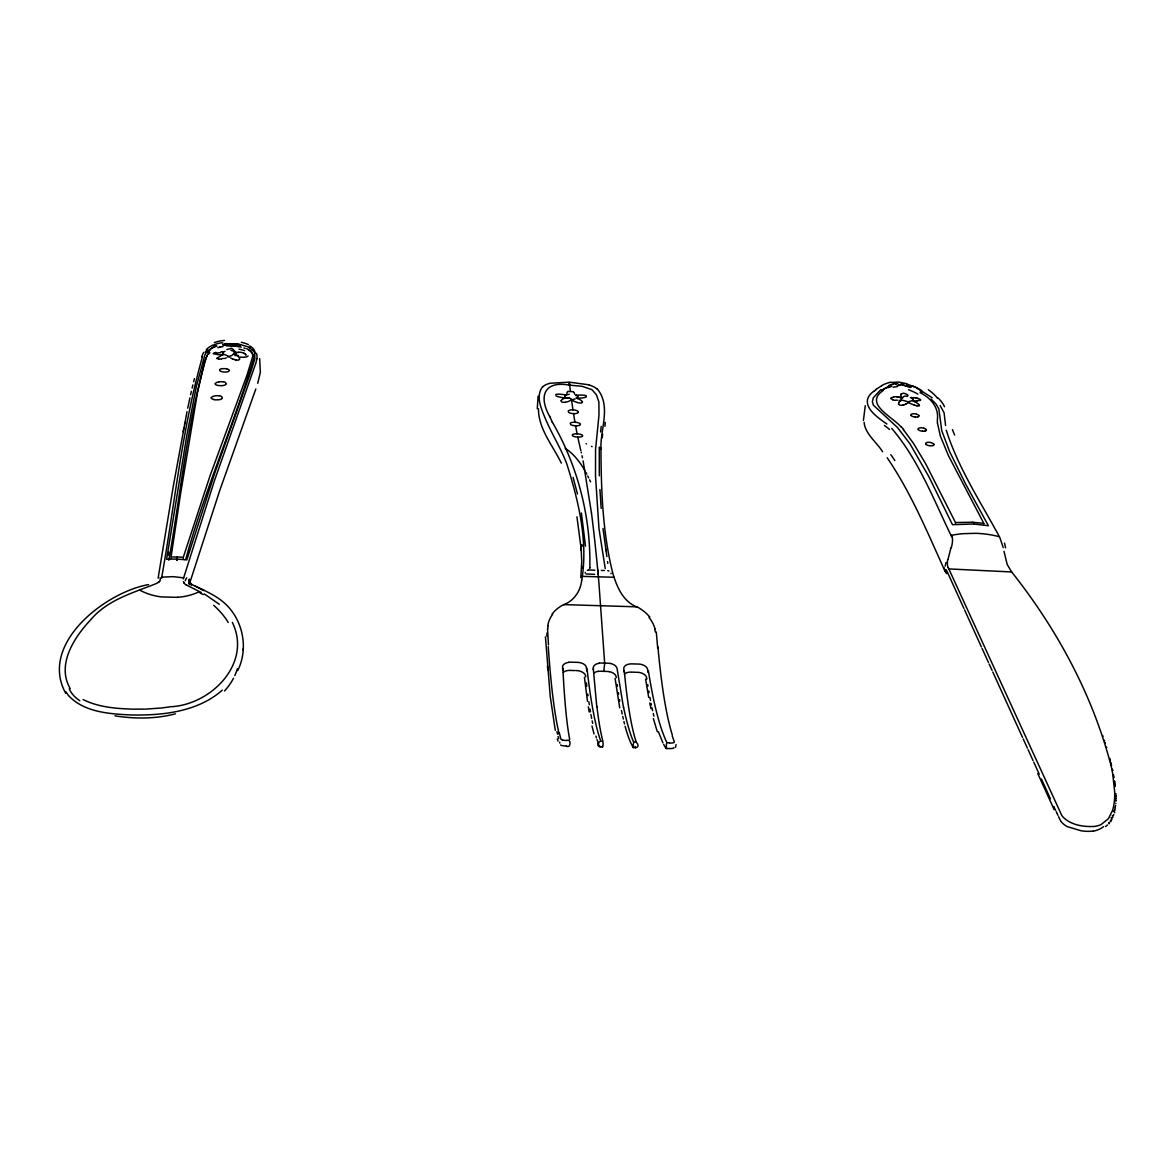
<?xml version="1.0" encoding="UTF-8"?>
<svg xmlns="http://www.w3.org/2000/svg" width="1175" height="1175" viewBox="0 0 1175 1175"><rect width="100%" height="100%" fill="white"/><g stroke="black" fill="none" stroke-linecap="round" stroke-linejoin="round"><path stroke-width="1.5" d="M1112.637 770.095L1112.299 769.228M1105.161 742.644L1105.161 742.615A2.467 1.645 -15.3 0 1 1105.264 743.011M583.167 568.289L583.182 566.394M168.921 559.168L176.602 559.08L176.764 560.519M546.845 636.057L546.977 632.972M1115.281 786.457L1115.178 785.869A2.115 0.911 -22.5 0 0 1114.913 785.546M253.8 358.419C233.282 425.791 204.538 490.915 185.826 559.036M589.806 567.672L589.806 568.318C591.054 517.22 577.865 466.108 552.206 421.913M1115.207 807.357L1115.192 807.137A2.321 0.852 -32.3 0 0 1115.06 806.917M237.673 670.646C247.323 651.538 244.312 627.274 231.313 610.471C220.944 596.518 204.142 590.643 189.175 583.197L191.76 584.562L189.542 583.079L189.572 581.801L189.219 584.518M676.036 744.597L675.508 747.359M243.254 650.216L243.284 648.615M1114.708 781.845L1114.473 780.993M569.346 383.682L569.39 385.121L582.212 386.34L591.994 389.703L596.415 394.771L598.883 401.997L598.986 415.098L595.549 449.54L595.505 476.066L599 528.779L605.257 568.582M252.948 355.702L246.985 375.163L209.884 476.242L183.3 557.288L177.175 556.979L177.146 559.976M1115.016 784.151L1114.855 783.431A2.1 0.925 -21.8 0 0 1114.62 783.182M222.354 353.954L222.369 354.865L220.9 354.835M235.646 355.379L235.705 354.6M577.733 398.237L577.748 398.134A12.778 5.067 4.4 0 0 586.193 397.032M189.307 583.299L189.278 579.113L189.498 582.301L189.351 580.861L191.363 584.43L189.542 583.079M599.279 447.058L599.294 475.846M597.297 388.969C611.734 406.256 599.72 430.168 600.968 450.187C601.174 491.502 602.746 533.494 612.895 573.708C617.183 587.515 623.337 602.334 638.216 607.475A50.334 35.588 7.4 0 1 643.43 610.971A44.797 31.607 7.5 0 1 646.896 613.893L649.893 617.066M1115.839 800.513L1115.839 800.572A2.732 1.439 -34.4 0 1 1115.868 801.174M946.095 570.286L946.433 573.077M901.093 398.017L901.269 399.471M863.419 420.4L865.27 405.698M1114.297 811.954L1114.297 811.881A2.409 0.778 -35 0 0 1114.179 811.617M597.825 571.579L598.016 570.33M604.905 426.275L605.257 422.383M538.458 408.768C538.4 429.095 552.852 445.531 561.312 463.112M580.803 577.63L581.742 561.665L581.082 546.492L581.361 550.517L576.94 516.794M600.954 449.291L601.115 447.69M569.42 382.462L569.434 385.106M602.613 434.295L602.217 437.746M600.572 431.974L601.203 426.437M1115.868 796.018L1115.765 795.225M1113.063 815.479L1112.167 815.891M538.091 396.21L537.269 408.753M1115.883 798.383L1115.795 797.605A2.232 0.911 -27.9 0 1 1115.78 797.605M168.833 560.255C180.862 492.751 187.016 423.587 206.242 357.582M161.533 578.276C174.781 504.442 181.905 428.978 202.497 356.642M158.126 578.115L173.371 485.818L187.016 411.676M633.296 747.564C631.974 733.934 644.502 749.253 633.296 747.564A356.583 45.957 -87.8 0 1 625.115 726.282M168.157 555.276L168.671 552.118M256.943 358.845L255.856 363.075M184.548 424.278L184.886 422.53M581.801 579.951C588.22 541.014 578.497 500.785 566.747 463.758C560.813 448.072 551.707 433.839 545.244 418.359C541.352 408.68 535.257 396.181 542.6 386.795M183.124 431.754L183.843 427.994M582.565 576.382L614.099 577.263M947.975 559.594L950.913 547.888M1115.78 793.801L1115.795 793.683A2.57 1.528 -29 0 1 1115.883 794.124M187.736 408.166L189.895 397.914M216.685 358.346L219.093 359.271M945.155 566.218L945.993 562.443M190.6 394.741L191.378 391.319M239.421 359.374L238.731 359.991A2.321 0.808 8.9 0 1 237.218 360.108L236.322 359.961M192.127 388.073L192.876 384.886M581.742 580.2C580.494 591.51 573.547 601.424 562.59 605.169A50.349 35.617 7 0 0 557.787 608.371A44.826 31.666 6.8 0 0 554.659 611.103L552.059 614.128M602.599 746.992C606.094 733.685 590.261 747.124 602.599 746.992A357.053 30.873 -87.5 0 1 602.246 746.463M193.64 381.743L194.433 378.585M183.3 578.952L214.217 481.339L255.68 363.633M189.454 583.813L219.71 490.577L255.827 388.969M257.736 383.314L260.351 372.299L259.66 358.566M222.618 352.5L224.998 351.325M864.11 422.339C865.064 433.913 876.668 442.197 882.645 451.758M206.756 356.568L207.314 355.599M206.536 352.206L205.287 354.145A85.129 25.086 -19.6 0 0 204.876 354.982L196.357 386.443L186.84 435.352L166.615 559.3L168.598 559.183M1114.341 810.882L1113.342 811.102M1108.965 823.322L1109.229 822.955A2.982 0.764 -35.4 0 1 1109.068 823.763M208.739 351.707L204.597 361.65L197.415 392.905L180.421 494.748L171.08 556.891L177.19 557.112M205.243 352.03L207.593 349.709M234.119 351.927L235.235 351.78L235.793 353.088M1107.496 824.982L1105.469 826.554M1112.138 817.785L1110.962 817.815M1111.051 819.988L1110.419 820.414M1109.743 822.148L1108.98 822.588M873.745 391.275C857.251 403.377 876.418 416.919 886.949 424.013M222.31 690.136C197.738 711.8 162.972 715.546 131.497 714.988C109.877 713.915 85.07 712.549 69.017 696.129M901.357 393.801L903.766 393.184L906.865 394.33A12.205 4.436 10.5 0 1 908.04 395.417M226.819 349.592L231.681 348.255L234.53 350.811M899.962 401.351L900.153 401.204A15.437 6.595 7.9 0 1 900.682 400.763A13.938 6.051 8.6 0 1 901.269 400.455L899.081 400.337M876.153 389.263L881.749 385.708M880.853 389.615L873.289 397.796L872.379 401.718L873.348 405.155L897.406 427.436L909.92 443.783L928.896 476.742L952.484 524.696L973.62 523.977M572.504 399.544L572.416 399.603A2.497 1.836 -40.7 0 0 571.975 400.073M883.409 390.32C863.258 403.759 892.633 416.67 901.166 427.113M906.865 403.539L906.85 403.554A16.009 5.655 2.4 0 1 906.072 403.936M158.39 582.051L160.02 580.891A17.86 8.857 36 0 0 160.05 577.718M245.854 355.291L246.118 355.041A2.438 0.881 13.3 0 0 245.531 354.16M568.068 391.466L572.798 391.657A7.608 3.07 4.3 0 1 573.62 392.259M154.953 584.078C132.011 593.243 107.042 600.087 90.446 620.062C73.981 637.54 56.327 664.918 70.221 688.609M908.921 401.644L912.402 400.528M555.731 394.55L557.17 394.198A12.91 5.126 4.1 0 1 566.556 395.27M888.05 387.691L891.928 386.237M214.056 346.067L215.833 345.421M888.418 385.65L890.577 384.945M214.643 352.764L216.053 352.338M903.795 404.905L903.737 404.92A6.727 2.306 1.2 0 1 903.032 405.111M148.564 584.607C105.559 592.082 38.334 643.959 65.785 693.382M219.71 347.139L220.474 346.933M175.383 713.827C155.673 718.997 134.919 718.997 114.9 715.839M223.074 353.998L228.097 355.981M903.002 405.096L901.842 405.258A2.321 0.911 1.6 0 1 899.595 405.052L898.713 404.171A7.873 3.158 0.9 0 1 898.581 403.671M890.929 382.492L898.625 382.066L906.689 383.711M893.485 384.269L893.059 384.357A27.994 16.421 14.9 0 0 890.488 384.857M170.287 706.762C210.986 705.073 252.331 663.361 232.356 622.398M232.547 354.468L233.59 354.365M169.317 706.924L162.37 707.893M902.047 400.132L907.511 401.6M222.824 344.378L230.094 343.908M219.373 359.242L220.166 359.139A7.197 1.777 -7.3 0 0 221.37 358.86M161.739 577.145L173.092 576.646L183.623 577.836M910.434 397.723L911.286 397.649M161.342 708.011L145.524 709.113M565.263 402.335L562.84 402.305A2.086 0.808 3.9 0 1 561.753 401.938L561.209 401.218A7.593 2.923 3.2 0 1 561.312 400.616M224.219 345.318L240.097 346.037M224.542 343.629L238.319 343.937L250.246 347.536M895.277 384.034L896.158 383.961M222.163 385.62L222.325 385.606A5.361 1.998 2.8 0 0 225.967 384.21M177.484 597.355L161.651 596.929A60.263 59 -7.8 0 1 139.663 590.085M917.528 400.939L914.194 400.954A13.028 3.231 9.4 0 1 913.151 400.969L913.063 400.895M144.437 709.142L132.599 709.142M235.602 352.368L236.704 352.353M221.047 351.751L222.707 351.78M230.183 343.908L240.434 344.892M230.476 345.92L231.622 345.935M569.42 385.15C544.642 380.524 537.944 395.813 549.827 416.684M912.813 397.62L913.724 397.649M601.306 570.433L604.405 570.507M669.618 743.041L670.337 743.055A4.788 1.278 3.5 0 0 673.202 742.791A5.214 1.425 3.8 0 0 674.318 741.851L672.232 735.917M669.236 748.548L670.426 748.578A5.053 0.999 2.9 0 0 673.892 747.682M176.602 559.08L184.46 559.667M566.732 740.485C571.403 738.018 570.933 749.121 566.409 746.022M669.368 743.041C663.067 739.927 669.691 755.54 663.684 744.407M666.166 748.548L668.986 748.548M218.991 354.806L213.277 353.719A2.423 0.749 -13.9 0 1 214.335 352.911M576.147 670.587L576.308 670.587A10.076 6.242 5.4 0 1 578.908 670.866A8.695 5.243 6.7 0 1 585.664 676.124L585.738 676.756M606.403 671.424L607.181 671.454A8.974 5.581 6.1 0 1 609.34 671.703M636.938 672.276L637.114 672.276A10.061 6.228 6.9 0 1 639.699 672.526A8.71 5.376 6.9 0 1 646.661 677.799L646.837 679.077M566.482 740.485L565.762 740.456A4.803 1.292 2.7 0 1 562.634 740.044M566.174 746.022L564.955 745.978A5.067 0.999 2.3 0 1 560.622 744.965M571.27 670.455L575.104 670.558M601.717 671.292L605.712 671.41M635.895 672.247L631.225 672.115A10.061 6.213 6.6 0 0 628.684 672.247A8.68 5.258 4.9 0 0 624.424 674.039M563.633 604.596L637.114 606.843M570.933 670.44L570.404 670.426A10.076 6.272 5.2 0 0 567.833 670.528A8.724 5.405 5.1 0 0 563.354 672.306M601.203 671.278L600.425 671.263A8.974 5.581 5.9 0 0 598.295 671.395M131.527 709.127C115.091 708.496 98.068 707.071 83.131 699.566M237.144 352.368L238.907 352.471M594.682 574.34L585.987 573.973M594.873 570.227L588.866 569.948M948.812 568.92L1011.66 571.961C1057.265 629.389 1093.176 695.923 1111.403 767.158A579.084 316.119 5.1 0 1 1112.754 774.134L1114.649 791.7A255.386 134.875 11.3 0 1 1114.282 802.202L1113.518 806.784A148.711 77.491 13.3 0 1 1112.652 810.163L1108.436 818.696L1100.96 824.659A26.452 13.703 15.5 0 1 1094.16 826.466C1083.321 826.95 1071.057 825.129 1063.125 817.139A19.755 10.267 15.5 0 1 1061.657 815.2L948.298 567.731M972.694 522.229L955.495 522.537L925.724 463.831L913.372 443.21L903.325 429.565M238.437 355.584L238.569 355.584A16.567 2.365 5.3 0 1 237.394 355.584M972.885 522.243L983.842 523.389L948.504 455.782L940.397 436.189L937.459 423.117M973.796 523.991L988.41 525.754L965.644 484.056L949.65 451.655L941.763 430.711L938.854 408.973L936.049 404.112L931.07 399.045M913.9 397.664L913.974 397.664A12.69 5.875 18 0 1 915.281 397.826L915.531 397.826M898.199 397.032L899.639 397.165M233.678 346.023L238.657 346.625M897.392 400.22L896.172 400.087M184.783 559.697L186.796 559.946L214.878 472.761L250.716 372.064L254.858 358.874L254.711 353.22M917.513 405.874L918.923 405.904A2.644 0.911 14.7 0 0 919.364 405.683M238.995 346.684L241.257 347.168M213.968 399.662L214.085 399.691A5.596 1.807 0.1 0 0 218.124 399.779L218.418 399.794A5.39 2.086 2.6 0 0 221.649 398.854A5.332 2.13 4.1 0 0 221.987 398.472M917.146 405.816L916.397 405.654M236.058 359.917L235.294 359.741M230.873 350.267L232.224 350.723M223.206 381.89L223.147 381.875A5.493 2.291 -0.9 0 0 219.211 381.831M588.998 384.798L569.302 382.169L550.003 383.256A20.9 8.519 2.8 0 0 542.777 386.839M917.793 398.296L920.348 399.456A2.556 0.837 17.9 0 1 920.598 400.087L920.187 400.469A7.138 2.247 15.1 0 1 919.731 400.602M906.601 385.503L909.2 386.355M914.135 404.978L913.812 404.876A14.041 4.068 13.2 0 1 912.152 404.215A16.156 4.759 13 0 1 910.992 403.759L908.98 402.717M243.945 347.962L245.252 348.432M243.915 353.469L245.193 353.998M910.243 386.737L911.271 387.133M232.342 358.742L232.283 358.713A11.677 3.319 8.5 0 0 233.942 359.388M201.204 592.45L186.517 585.047M914.928 386.854L932.245 397.767M195.358 586.266L203.907 590.54L201.557 589.351M915.017 401.791L916.206 402.452A15.789 5.919 12.4 0 1 916.882 402.981A12.778 4.48 14.4 0 1 918.468 404.244M204.318 593.918L219.314 604.303M920.407 391.583L921.802 392.391M920.04 392.67C930.556 397.679 939.192 407.549 937.342 419.901M566.467 394.873L566.585 394.947A2.218 1.043 -80.4 0 1 566.717 395.211M248.586 350.135L249.482 350.767M1110.096 759.931L1110.478 760.798M250.804 351.868L251.92 353.088M902.165 397.591L902.077 397.488A16.92 6.433 5.7 0 1 901.783 397.209M891.737 428.42C918.233 459.425 933.126 498.391 950.692 534.742M184.137 582.859L183.329 581.698M1011.66 571.961L1007.181 564.47L1003.993 551.339M68.576 695.615L65.815 691.752M940.162 405.566L944.083 412.792L945.581 425.438M191.481 585.223L189.748 582.932L190.849 584.474M252.067 353.264L252.434 353.793A20.651 7.123 24.7 0 1 253.33 355.482L253.756 357.45A59.675 20.842 23 0 1 253.829 358.434M887.154 457.707C911.271 493.089 927.677 532.995 945.302 571.814M1060.658 820.884L1060.878 821.207A18.829 10.046 13.5 0 0 1061.363 821.854A18.873 10.076 13.5 0 0 1067.179 826.612L1081.206 830.798A27.803 14.776 13.5 0 0 1093.117 831.078M1060.452 820.561L1058.558 816.669M999.749 537.313L1003.244 547.623M598.06 570.345L597.869 574.428M599.412 745.582L600.028 746.845M662.891 742.864L658.367 731.717M1057.97 815.377L1057.089 813.453M1056.795 812.806L1056.207 811.528M1054.46 807.68L1053.887 806.417M1055.047 808.958L1055.62 810.236M963.897 608.415L947.961 573.341A19.916 1.013 69.8 0 0 946.022 569.963M964.543 609.84L981.404 646.926M982.094 648.468L988.469 662.48M989.188 664.066L992.082 670.411M992.802 672.027L1022.514 737.401M1023.205 738.913L1027.391 748.123M1028.096 749.665L1033.06 760.607M1033.78 762.178L1039.229 774.163M1041.432 779.01L1050.435 798.824M1037.775 773.547L1054.195 809.722M549.562 416.082L552.485 422.515M951.53 536.725L950.781 534.948M635.014 746.463L635.572 747.726M598.795 744.23L597.018 739.604M1110.962 762.619L1111.051 762.986A2.673 1.645 -26.5 0 1 1111.109 763.618M559.887 743.085L559.579 742.174M657.31 731.746L653.359 718.586M595.872 736.064L596.445 737.885M557.347 738.987L557.993 741.102M594.021 733.905L591.994 726.003M573.077 477.373L577.498 493.999M653.902 716.163L653.256 713.475M919.438 405.463L919.217 404.861A7.858 2.717 14.9 0 0 918.909 404.479M580.817 450.539L577.762 437.085M559.344 733.082L560.872 739.016A5.229 1.439 2.5 0 0 562.575 740.059M581.17 452.037L581.361 452.874M652.624 710.699L651.993 707.864M582.007 455.738L582.462 457.809M946.242 430.182C958.301 468.135 980.582 501.916 999.426 536.755A97.643 81.075 -21.5 0 0 987.793 534.361L984.797 533.979A92.12 76.566 -21.6 0 0 975.705 533.318L963.353 533.67A100.198 83.161 -21.4 0 0 950.972 535.374M649.79 703.032L650.979 708.643M592.156 720.921L592.655 723.33M623.514 707.57L617.051 668.487A8.533 5.258 6.1 0 0 610.119 663.39M583.108 460.894L591.451 512.873M622.177 714.003L621.487 710.581M651.082 703.472L651.391 704.956M582.668 435.705A5.214 1.63 3.6 0 0 577.101 433.825L575.574 425.776A5.214 1.748 3.5 0 1 570.477 424.454M582.301 401.938L581.977 402.731A2.086 0.808 4.2 0 1 580.979 403.025L578.541 402.849A7.828 2.996 4.1 0 1 577.087 402.496M555.276 730.292L550.223 696.29L545.45 636.879M650.495 700.447L649.907 697.377M591.657 718.424L590.937 714.532M648.688 697.348L645.604 679.15M619.71 707.82L615.098 678.489M648.776 691.047L649.055 692.648M607.519 561.562L607.842 563.427M574.957 422.236L573.547 413.629A5.126 1.865 3.6 0 1 568.524 412.219M619.768 701.152L619.519 699.624M590.467 711.83L589.997 709.068M588.337 706.821L589.204 712.021M647.689 684.526L647.968 686.171M1115.853 800.307L1115.795 800.043A2.306 0.925 -30.6 0 0 1115.677 799.852M648.101 672.643L647.778 670.587M606.887 556.627L602.995 528.486M647.719 670.176L647.484 668.928A8.592 5.273 6.8 0 0 640.566 664.242A10.986 6.771 6.8 0 0 637.996 664.051L632.223 663.89A10.972 6.742 6.6 0 0 629.712 663.992A8.342 5.008 5.2 0 0 623.778 668.678L624.116 671.982M618.403 692.618L618.637 694.19M578.379 411.955A5.126 1.865 4.2 0 0 572.959 409.855L571.549 400.043M589.321 704.78L588.881 701.827M946.227 571.579L946.36 572.475M581.375 512.976L585.502 546.169M617.448 686.156L617.213 684.511M587.5 701.372L584.43 677.285M587.823 694.146L588.029 695.717M605.654 548.916L605.889 550.678M656.282 631.959L657.706 648.101M616.288 677.711L616.199 676.962A8.71 5.39 6.1 0 0 609.37 671.615M570.36 390.893L569.434 383.285M586.442 667.635L586.81 670.94M596.797 706.865L593.228 667.826A8.548 5.141 4.2 0 1 599.279 663.243M586.81 686.141L586.428 682.851M1111.609 765.439L1111.242 764.558A2.012 0.896 -16.7 0 0 1111.065 764.396M581.977 544.671L582.139 546.404M603.774 671.087L604.684 663.596L599.177 586.663A158.713 13.836 -88.5 0 0 598.56 578.981L598.354 576.763A921.127 61.776 -89.6 0 0 591.451 512.873M547.447 665.843L547.814 670.249M601.189 508.393L599.926 489.52M593.287 668.751L593.36 669.897M548.461 644.957L547.535 628.757M937.444 423.029L937.356 420.679M562.59 668.002L562.649 666.137A8.651 5.214 3.7 0 1 568.715 662.362M562.707 670.279L562.619 668.413M564.837 397.62L564.837 397.855A12.763 5.067 3.8 0 1 555.922 395.843M1104.427 740.323L1104.427 740.397A2.467 1.645 -14.9 0 1 1104.529 740.764M1114.708 781.669L1114.708 781.727A2.673 1.572 -30.2 0 1 1114.723 782.359M564.837 397.194L564.837 397.517A3.922 0.793 81.5 0 1 564.955 396.753M633.501 741.88A449.687 59.308 -87.5 0 1 623.558 707.174M635.998 741.484A449.364 47.823 -87.1 0 1 624.278 670.793M624.512 723.947A356.583 45.957 -87.8 0 1 623.925 721.538M623.337 719.041A356.583 45.957 -87.8 0 1 622.765 716.471M610.104 663.449A9.136 5.64 6.1 0 0 608.062 663.214L601.321 663.023A9.136 5.625 5.9 0 0 599.25 663.155M666.592 741.954A448.718 66.902 -87.4 0 1 648.394 670.793M588.881 384.886A20.886 8.445 5.5 0 1 597.062 388.998M586.046 443.783A775.955 60.601 77.7 0 1 586.501 443.812M591.598 446.294A775.955 60.601 77.7 0 1 592.068 446.691M672.32 735.021A448.409 56.738 -86.9 0 1 657.927 646.837M654.666 628.845A68.062 45.634 19.5 0 1 655.342 631.886M648.938 617.404A44.767 31.079 11.7 0 1 655.033 628.919M558.698 738.693A355.012 32.489 -88 0 1 558.096 736.475M557.523 734.125A355.012 32.489 -88 0 1 556.95 731.628M602.848 740.999A450.333 39.759 -87.2 0 1 596.856 706.293M600.44 740.221A450.084 50.951 -87.7 0 1 587.059 668.942M569.699 739.413A450.73 31.666 -87.4 0 1 562.884 668.413M568.685 662.274A11.001 6.8 5.1 0 1 571.212 662.201L577.013 662.347A10.986 6.8 5.3 0 1 579.583 662.568A8.357 5.141 5.4 0 1 586.487 667.635M593.874 673.143A8.71 5.39 5.9 0 1 598.251 671.307M565.19 448.292A790.437 167.981 -76.3 0 1 584.886 470.617M585.855 472.35A790.437 167.981 -76.3 0 1 586.81 474.127M587.75 475.978A790.437 167.981 -76.3 0 1 588.69 477.887M589.615 479.855A790.437 167.981 -76.3 0 1 590.526 481.882M559.256 734.302A450.745 42.212 -87.7 0 1 548.255 646.676M547.77 628.757A67.988 47.69 -6 0 1 548.079 625.702M547.814 625.702A44.782 31.607 2.4 0 1 552.632 614.349M572.372 434.765A5.243 1.645 3.6 0 1 577.101 433.825M582.492 436.175A5.199 1.601 3.9 0 1 581.463 436.733A5.258 1.601 3.7 0 1 576.293 436.968A5.258 1.601 3.7 0 1 572.357 435.587M580.259 424.821A5.214 1.748 4 0 1 575.588 425.791M570.169 423.353A5.214 1.748 4 0 1 575.647 422.295A5.214 1.748 4 0 1 580.465 424.248M578.159 412.616A5.126 1.865 4.2 0 1 573.547 413.629M568.127 411.309A5.126 1.895 4 0 1 572.959 409.84M573.664 392.244A13.982 5.611 4.6 0 1 574.648 394.227M577.542 398.604A12.998 5.067 4.3 0 1 582.477 401.923M577.189 402.438A14.144 5.434 4.1 0 1 572.049 400.029M586.398 396.004A2.071 0.823 4.4 0 0 586.046 395.74L584.504 395.27A12.837 5.097 4.1 0 0 575.735 395.52M567.099 394.286A12.69 5.141 4 0 1 567.863 391.422M561.151 400.602A15.422 6.007 3.8 0 1 565.028 398.075A2.776 1.645 58.9 0 1 565.498 397.84A4.186 2.277 44.9 0 1 566.042 397.914M570.947 399.985A12.896 4.935 3.9 0 1 565.19 402.276M575.838 395.064A5.038 2.703 -75 0 1 576.352 395.226M576.382 395.182A5.904 3.07 -64 0 1 576.793 395.446A6.257 3.246 -57.3 0 1 577.351 396.019M577.527 396.034A5.743 2.923 -59.3 0 1 577.792 396.548M577.821 396.798A3.922 1.557 -73.1 0 1 577.924 397.502M577.468 398.531A2.776 1.337 -64.8 0 0 577.263 398.296A4.157 2.027 -53 0 0 576.925 398.046M576.205 397.679A5.596 2.482 -41.9 0 1 577.131 397.87M572.577 399.926A5.537 1.851 -30.2 0 1 575.163 398.854M569.258 398.031A4.098 3.393 36.9 0 1 571.623 399.338M567.231 397.591A6.213 2.908 33.7 0 1 569.185 398.207M566.232 398.119A5.64 2.365 32.6 0 1 567.452 398.384M565.146 396.577A5.743 1.968 71.8 0 1 565.204 395.99M565.087 395.564A6.257 2.512 64.3 0 1 565.41 395.035M565.439 394.932A5.904 2.365 65 0 1 565.865 394.829A5.038 2.012 72.1 0 1 566.232 394.947M568.48 394.506A3.643 3.158 -46.4 0 1 569.273 394.212M610.971 573.18A2.203 1.498 54.8 0 1 611.044 573.708M607.754 570.58A4.348 2.952 54.9 0 1 608.944 571.079M585.135 572.886A2.203 1.234 -55.9 0 1 585.282 572.372M587.309 570.433A4.348 2.394 -55.3 0 1 588.381 569.992M951.97 536.153A21.385 8.945 -62.6 0 1 951.295 547.726M948.166 567.731A20.122 8.783 -62.9 0 1 947.652 559.814M884.378 425.394A215.789 102.695 -19.4 0 1 889.548 429.507M874.024 391.407A64.963 38.026 9.5 0 1 876.447 389.41M881.617 385.606A40.67 25.571 16.5 0 1 890.694 382.198M906.542 384.019A43.637 28.288 9.8 0 1 914.664 387.133M938.164 398.061A41.301 15.745 23.7 0 1 944.48 406.756M954.673 435.088A219.108 53.477 36.2 0 1 952.47 429.609M1004.507 543.129A42.462 8.812 82.3 0 1 1005.55 547.829M946.154 570.903A104.707 89.08 -26.2 0 1 944.744 570.521M890.797 454.622A223.177 63.993 29.2 0 1 894.821 460.585M946.639 573.65A21.341 0.778 69.9 0 1 943.98 567.701M983.783 524.138A2.056 1.807 62.6 0 1 983.725 523.653M955.51 522.816A2.056 1.028 -72.8 0 1 955.393 523.301M881.749 390.159A48.175 27.936 13.3 0 1 889.225 386.516M893.103 383.843A20.078 11.251 13.2 0 1 894.939 383.549M895.996 383.74A11.574 5.537 9.3 0 1 897.979 383.667M898.42 385.062A12.205 5.434 8.3 0 1 900.3 385.238M900.843 384.049A19.711 11.06 9.9 0 1 903.413 384.548M903.443 385.15A28.773 15.936 9.9 0 1 906.351 385.914M909.171 386.384A40.596 25.674 8.4 0 1 910.214 386.766M912.373 385.841A52.493 33.458 8.2 0 1 921.758 390.643M928.368 389.762A48.043 25.6 13.3 0 1 937.606 398.34M908.51 389.733A49.908 27.774 10.7 0 1 917.881 394.051M907.408 386.531A38.437 23.897 7.4 0 1 910.302 387.544M900.476 384.768A21.179 12.308 8.5 0 1 907.35 386.457M898.655 384.857A7.961 4.083 8.8 0 1 900.138 384.945M897.098 385.694A10.648 4.436 7.8 0 1 898.978 385.65M893.191 387.265A22.604 11.118 10.4 0 1 897.303 386.634M882.91 390.027A50.275 29.258 16.2 0 1 887.463 387.251M901.46 427.01A298.45 139.105 -12.7 0 1 903.604 429.462M1102.973 735.888A2.467 1.63 -14.3 0 1 1103.017 736.284M1106.674 747.153A2.482 1.645 -16 0 1 1106.703 747.55M1109.934 758.462A2.658 1.645 -25.7 0 1 1109.934 758.991M1109.905 759.77A1.998 0.881 -15.6 0 1 1110.14 759.917M1112.71 770.066A2.673 1.63 -27.8 0 1 1112.681 770.609M1113.65 774.854A2.57 1.601 -25.6 0 1 1113.606 775.294M1114.003 777.644A2.673 1.601 -29.2 0 0 1114.062 777.101L1113.753 776.322A2.071 0.911 -19.8 0 0 1113.518 776.102M1115.104 784.18A2.673 1.557 -30.7 0 1 1115.031 784.724M1116 795.96A2.732 1.498 -33.3 0 1 1115.898 796.591M1116 798.324A2.732 1.469 -33.9 0 1 1115.898 798.956M1115.839 803.186A2.585 1.439 -31.1 0 1 1115.809 803.494M1115.618 805.345A2.791 1.395 -35.3 0 1 1115.486 806.035M1115.31 807.695A2.791 1.351 -35.7 0 1 1115.148 808.385M1114.899 810.03A2.776 1.292 -36.1 0 1 1114.708 810.721M1114.678 809.267A2.394 0.823 -34.7 0 1 1114.693 809.546M1114.458 812.043A3.04 1.513 -33 0 1 1114.708 812.762M1113.724 814.569A2.835 1.19 -36.6 0 1 1113.489 815.303M1112.945 816.757A2.893 1.116 -36.6 0 1 1112.696 817.536M1111.947 818.975A2.879 1.013 -36.5 0 1 1111.638 819.739M1110.757 820.958A2.967 1.102 -33.7 0 1 1110.904 821.56M1103.516 826.627A32.268 17.155 13.4 0 1 1093.249 831.195M902.606 397.958A3.231 2.35 -59.1 0 1 903.193 397.356M903.81 396.416A5.625 5.302 43.9 0 1 907.541 396.416M911.11 397.4A6.183 4.098 -47.6 0 1 912.461 398.898M913.063 399.162A4.641 2.688 -51.3 0 1 913.357 399.764M901.357 393.801A7.358 2.82 7.1 0 0 901.093 394.11A9.943 3.789 6.7 0 0 900.931 394.477M900.873 394.683A13.997 5.332 6.2 0 0 900.887 395.402A16.156 6.169 5.5 0 0 901.71 397.121M901.137 397.532A14.232 6.771 3.4 0 1 902.077 397.708M913.974 401.351A15.334 6.183 10.7 0 1 914.943 401.821M913.239 401.101A16.288 6.771 10.2 0 1 913.739 401.321M908.672 402.658A16.494 5.816 9.5 0 1 908.011 402.247M908.143 402.217A14.482 5.39 5.4 0 1 907.893 402.584A16.127 5.934 4.7 0 1 907.394 403.054M914.223 404.993A9.929 2.982 13 0 0 914.928 405.228L915.193 405.331A6.844 2.071 12.9 0 0 916.412 405.639M905.822 404.097A12.161 4.112 1 0 1 904.045 404.788M899.037 402.247A15.672 6.433 4.9 0 1 899.301 401.909M898.581 403.583A12.631 5.111 3.6 0 1 898.948 402.291M895.409 400.367A11.104 4.01 0.4 0 1 892.706 399.882M899.756 397.385A15.569 7.917 2.7 0 1 900.946 397.547M896.951 396.915A14.834 8.093 2.2 0 1 898.214 396.974M894.058 396.856A11.177 5.963 2.2 0 1 896.819 396.753M893.543 397.121A6.565 3.084 1.1 0 0 892.736 397.268L891.179 397.87A2.232 0.925 -1.8 0 0 890.856 398.281M890.929 398.619A2.57 1.043 -2.5 0 0 891.296 398.927L892.28 399.353A7.153 2.747 -0.7 0 0 892.956 399.588M919.041 400.425A11.162 2.908 10.5 0 1 916.999 400.572M916.955 398.119A6.551 2.614 16.9 0 1 917.778 398.325M915.589 397.958A9.488 4.039 17.2 0 1 916.735 398.163M917.954 416.875A4.333 1.528 7.1 0 1 915.266 417.037M919.1 415.994A3.922 1.381 8.2 0 1 917.793 416.714M916.573 414.217A3.922 1.439 11.1 0 1 918.909 415.524M916.133 414.041A4.23 1.792 8.8 0 0 911.154 414.393A3.922 1.542 6.7 0 0 910.889 414.937M911.007 415.421A3.922 1.528 5.5 0 0 912.123 416.244A4.112 1.557 6.6 0 0 915.252 416.993M925.342 431.019A4.406 1.586 7.3 0 1 922.61 431.196M926.487 430.109A3.98 1.425 8.3 0 1 925.18 430.858M923.902 428.273A3.98 1.483 11.3 0 1 926.326 429.668M923.712 428.155A4.303 1.851 9 0 0 918.409 428.464A4.171 1.601 6.7 0 0 918.042 429.066M922.595 431.137A4.171 1.601 6.7 0 1 919.364 430.388A3.98 1.586 5.7 0 1 918.233 429.477M932.95 445.619A4.48 1.645 7.5 0 1 930.189 445.795A4.245 1.66 6.9 0 1 926.884 444.972A4.054 1.63 5.9 0 1 925.709 443.974M934.125 444.679A4.054 1.469 8.5 0 1 932.803 445.457M931.481 442.784A4.054 1.542 11.5 0 1 933.978 444.253M931.041 442.593A4.377 1.895 9.2 0 0 925.9 442.99A4.054 1.645 7 0 0 925.636 443.562M79.797 700.755A121.803 48.102 -10.5 0 1 69.252 688.814M213.688 605.301A137.431 64.713 8.9 0 1 228.2 622.486M200.161 593.169A64.184 34.809 -1 0 1 203.26 594.565M185.209 580.773A17.728 6.286 -38.2 0 1 186.766 577.85M185.958 584.9A16.714 3.687 26.7 0 1 183.653 582.668M256.458 353.322A60.718 21.238 22.2 0 1 256.767 358.772M249.159 347.844A16.993 6.183 19.7 0 1 254.99 352.573M214.305 342.615A28.758 22.457 -6.8 0 1 224.425 340.442M206.286 349.695A15.804 6.947 -12 0 1 212.66 345.244M201.821 356.862A64.933 19.182 -20.2 0 1 203.716 352.412M159.55 581.61A16.876 1.807 -25.2 0 1 155.967 583.784M237.321 668.795A239.92 109.686 13.1 0 1 234.78 675.61M233.487 678.269A239.92 109.686 13.1 0 1 224.513 690.944M199.236 591.759A59.749 58.941 3.7 0 1 177.484 597.282M231.637 345.612A47.411 46.574 1.1 0 1 233.693 345.714M226.467 345.744A45.987 41.859 -6.8 0 1 230.491 345.641M208.636 354.072A28.773 7.843 -23.8 0 1 209.84 352.75M171.3 557.567A2.188 1.483 -55.9 0 1 171.168 558.066M183.344 558.448A2.188 1.087 65.4 0 1 183.197 557.934M251.23 351.163A28.89 10.178 18.8 0 1 252.596 355.584M246.647 348.681A11.559 4.259 15.7 0 1 250.642 351.193M239.024 349.166A22.839 11.06 9 0 1 244.664 350.664M222.618 344.965A34.486 25.997 -6.5 0 1 224.175 344.774M212.998 345.347A18.227 12.631 -6.7 0 1 222.677 342.748M209.444 350.194A12.573 4.847 -11.9 0 1 213.321 347.227M208.518 351.707A23.294 7.285 -16.1 0 1 209.899 350.194M206.932 352.118A30.183 8.974 -19.1 0 1 208.518 350.414M209.106 350.165A15.833 4.92 -17.4 0 1 213.542 347.301M213.057 347.227A12.808 4.935 -12.9 0 1 213.718 346.919M214.114 347.168A14.893 6.183 -11.9 0 1 216.905 346.155M217.845 347.727A23.456 11.794 -9.7 0 1 223.059 346.61M241.36 342.307A27.172 20.842 0.2 0 1 248.439 344.613M249.717 345.935A14.981 7.608 8.8 0 1 254.813 351.912M254.314 352.059A25.233 9.106 18.3 0 1 254.813 353.249M229.154 371.006A4.92 1.762 3.1 0 1 224.484 372.064A4.92 1.762 3.1 0 1 219.74 370.595M219.519 370.037A4.92 1.762 3.1 0 1 222.604 368.568M226.951 368.891A4.92 1.762 3.1 0 1 229.287 370.257M223.015 368.73A5.243 2.1 -0.7 0 1 226.525 368.818M222.031 385.591A5.537 1.689 0.2 0 1 218.124 385.459A5.376 1.807 -0.3 0 1 215.142 383.784M215.363 383.476A5.39 1.998 -4.4 0 1 218.976 381.86M223.705 381.699A5.376 2.335 -0.1 0 1 226.055 383.667M214.1 399.471A5.39 1.895 -0.5 0 1 211.206 398.046M211.265 397.723A5.376 2.071 -4.6 0 1 214.981 395.872L215.172 395.755A5.596 2.423 -1.1 0 1 219.123 395.99M219.798 395.725A5.361 2.409 -0.3 0 1 222.163 397.782M220.885 354.777A16.538 2.174 -2.3 0 1 219.975 354.777M216.259 353.22A12.147 4.906 -11.2 0 1 220.503 352.676M228.361 356.554A16.083 5.185 -2.7 0 1 227.598 356.95M226.334 357.876A15.451 4.303 -5.6 0 1 224.425 358.537M223.338 358.39A11.559 2.703 -7.6 0 1 221.532 358.845M217.096 358.346A12.749 4.215 -9.3 0 1 220.078 356.377M220.871 355.687A17.228 6.918 -2.5 0 1 222.031 355.232M235.264 359.77A7.197 2.086 8.3 0 1 234.089 359.418M232.136 358.683A15.481 4.377 8.5 0 1 230.652 357.949M229.522 356.95A16.098 5.038 5.2 0 1 228.963 356.539M228.934 356.701A3.951 1.807 -25.2 0 1 231.974 355.496M236.263 355.173A17.875 7.917 -0.9 0 1 237.629 356.084M233.693 353.925A3.628 2.115 -74.5 0 1 234.633 354.439M235.015 355.129A3.628 2.115 -74.5 0 1 235.162 355.746M238.584 356.921A12.808 4.964 4.5 0 1 239.597 359.286M248.101 356.01A11.089 3.878 14 0 1 239.994 357.038M237.027 355.305A15.583 2.144 5.2 0 1 235.602 355.202M234.618 352.706A16.186 7.667 8.3 0 1 235.764 352.662M238.833 352.118A12.191 6.639 10.4 0 1 244.15 353.117M235.999 352.573A4.054 1.307 -66.2 0 1 236.542 353.381M223.25 354.938A4.039 0.823 86.6 0 1 223.279 353.983M233.267 351.31A2.115 1.998 52.1 0 1 233.766 351.868"/></g></svg>
